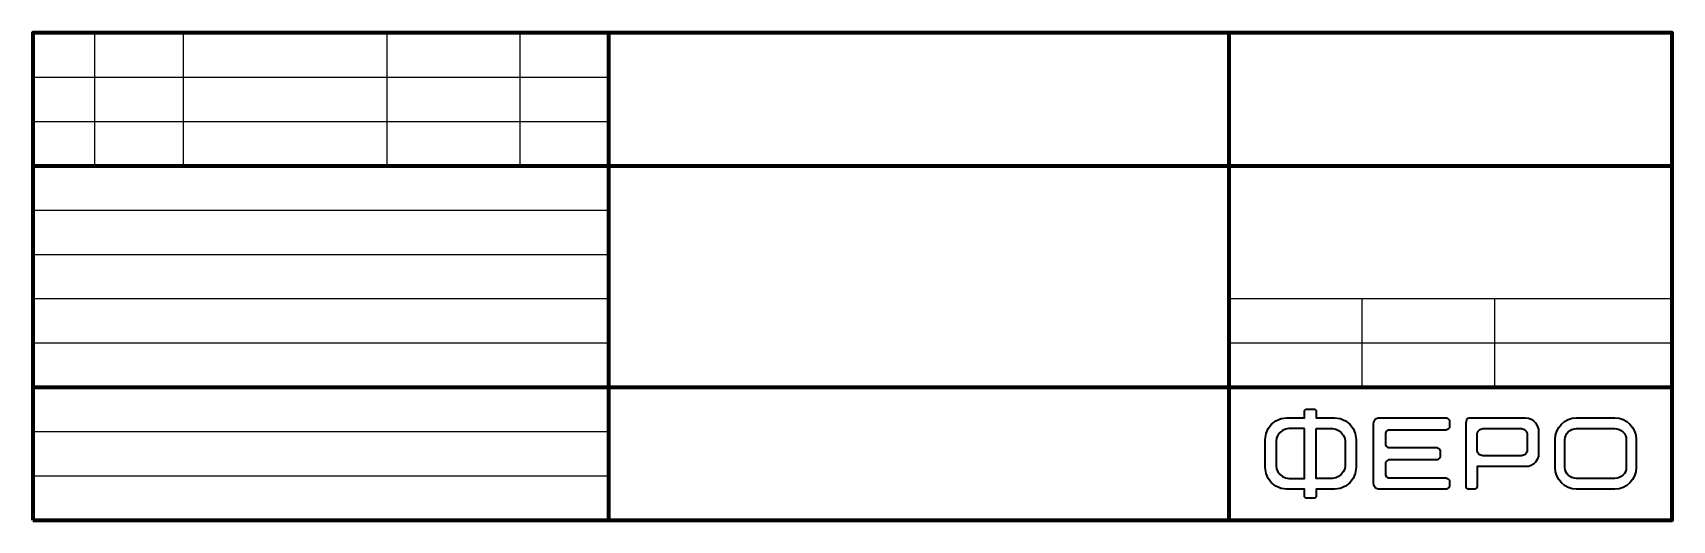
# Model space of a CAD drawing. Header units: metres. Extents: x 0 to 185, y 0 to 55.
import ezdxf

# ---------------------------------------------------------------- set-up
doc = ezdxf.new("R2010")
doc.units = ezdxf.units.M
for name, color, linetype, lineweight in [('LOGO_FERO', 1, 'Continuous', 35), ('STAMP_BORDER', 7, 'Continuous', 70), ('STAMP_GRID_HEAVY', 7, 'Continuous', 70), ('STAMP_GRID_THIN', 7, 'Continuous', 25)]:
    doc.layers.add(name, color=color, linetype=linetype, lineweight=lineweight)

msp = doc.modelspace()

# ---------------------------------------------------------------- linework, layer by layer
at = {"layer": 'LOGO_FERO'}
for points in [[(143.6636, 12.5235), (144.6829, 12.5235), (144.8358, 12.3705), (144.8358, 11.5545), (146.8745, 11.5545), (147.5336, 11.4688), (148.1204, 11.2258), (148.6138, 10.8469), (148.9925, 10.3532), (149.2353, 9.766), (149.321, 9.1065), (149.321, 5.9445), (149.2353, 5.285), (148.9925, 4.6978), (148.6138, 4.2041), (148.1204, 3.8252), (147.5336, 3.5822), (146.8745, 3.4965), (144.8358, 3.4965), (144.8358, 2.6295), (144.6829, 2.4765), (143.6636, 2.4765), (143.5106, 2.6295), (143.5106, 3.4965), (141.5229, 3.4965), (140.8639, 3.5822), (140.277, 3.8252), (139.7836, 4.2041), (139.4049, 4.6978), (139.1621, 5.285), (139.0765, 5.9445), (139.0765, 9.1065), (139.1621, 9.766), (139.4049, 10.3532), (139.7836, 10.8469), (140.277, 11.2258), (140.8639, 11.4688), (141.5229, 11.5545), (143.5106, 11.5545), (143.5106, 12.3705), (143.6636, 12.5235)], [(152.0223, 11.5545), (159.4636, 11.5545), (159.5469, 11.5422), (159.6372, 11.5073), (159.7248, 11.4525), (159.7996, 11.3807), (159.8517, 11.2948), (159.8713, 11.1975), (159.8713, 10.5345), (159.8517, 10.4372), (159.7996, 10.3513), (159.7248, 10.2795), (159.6372, 10.2247), (159.5469, 10.1898), (159.4636, 10.1775), (153.1436, 10.1775), (152.9996, 10.161), (152.8755, 10.1133), (152.774, 10.0372), (152.6981, 9.9357), (152.6504, 9.8115), (152.6339, 9.6675), (152.6339, 8.6475), (152.6504, 8.5072), (152.6981, 8.3925), (152.774, 8.3032), (152.8755, 8.2395), (152.9996, 8.2012), (153.1436, 8.1885), (158.4442, 8.1885), (158.5237, 8.1762), (158.6047, 8.1413), (158.6799, 8.0865), (158.7425, 8.0147), (158.7852, 7.9288), (158.801, 7.8315), (158.801, 7.1685), (158.7852, 7.0712), (158.7425, 6.9853), (158.6799, 6.9135), (158.6047, 6.8587), (158.5237, 6.8238), (158.4442, 6.8115), (153.1436, 6.8115), (152.9996, 6.795), (152.8755, 6.7473), (152.774, 6.6713), (152.6981, 6.5697), (152.6504, 6.4455), (152.6339, 6.3015), (152.6339, 5.2815), (152.6504, 5.1375), (152.6981, 5.0133), (152.774, 4.9118), (152.8755, 4.8357), (152.9996, 4.788), (153.1436, 4.7715), (159.4636, 4.7715), (159.5469, 4.7592), (159.6372, 4.7243), (159.7248, 4.6695), (159.7996, 4.5977), (159.8517, 4.5118), (159.8713, 4.4145), (159.8713, 3.8535), (159.8517, 3.7562), (159.7996, 3.6703), (159.7248, 3.5985), (159.6372, 3.5437), (159.5469, 3.5088), (159.4636, 3.4965), (152.0223, 3.4965), (151.8101, 3.5175), (151.6334, 3.5796), (151.4935, 3.6814), (151.3918, 3.8214), (151.3297, 3.9982), (151.3087, 4.2105), (151.3087, 10.8405), (151.3297, 11.0528), (151.3918, 11.2296), (151.4935, 11.3696), (151.6334, 11.4714), (151.8101, 11.5335), (152.0223, 11.5545)], [(162.2158, 11.5545), (168.4339, 11.5545), (168.7734, 11.5167), (169.0776, 11.4053), (169.3449, 11.223), (169.5741, 10.9727), (169.7635, 10.6573), (169.912, 10.2795), (169.912, 7.2195), (169.7635, 6.8493), (169.5741, 6.5527), (169.3449, 6.327), (169.0776, 6.1693), (168.7734, 6.0767), (168.4339, 6.0465), (162.9803, 6.0465), (162.9803, 3.8025), (162.9638, 3.6913), (162.9162, 3.6098), (162.8402, 3.5539), (162.7387, 3.5192), (162.6146, 3.5015), (162.4707, 3.4965), (162.0629, 3.4965), (161.9518, 3.5052), (161.8704, 3.5324), (161.8145, 3.5794), (161.7798, 3.6476), (161.7621, 3.7385), (161.7571, 3.8535), (161.7571, 10.9935), (161.7699, 11.1767), (161.8081, 11.3203), (161.8718, 11.427), (161.961, 11.4997), (162.0757, 11.5413), (162.2158, 11.5545)], [(180.9235, 5.9445), (180.8777, 5.4669), (180.742, 5.0077), (180.5216, 4.5845), (180.2249, 4.2135), (179.8635, 3.9091), (179.4511, 3.6828), (179.0036, 3.5435), (178.5383, 3.4965), (174.1805, 3.4965), (173.7152, 3.5435), (173.2677, 3.6828), (172.8553, 3.9091), (172.4939, 4.2135), (172.1972, 4.5845), (171.9768, 5.0077), (171.8411, 5.4669), (171.7952, 5.9445), (171.7952, 9.1065), (171.8411, 9.5841), (171.9768, 10.0433), (172.1972, 10.4665), (172.4939, 10.8375), (172.8553, 11.1419), (173.2677, 11.3682), (173.7152, 11.5075), (174.1805, 11.5545), (178.5383, 11.5545), (179.0036, 11.5075), (179.4511, 11.3682), (179.8635, 11.1419), (180.2249, 10.8375), (180.5216, 10.4665), (180.742, 10.0433), (180.8777, 9.5841), (180.9235, 9.1065)], [(143.5106, 10.3305), (141.7268, 10.3305), (141.3733, 10.2743), (141.0397, 10.1189), (140.7456, 9.8842), (140.5111, 9.5901), (140.3558, 9.2562), (140.2997, 8.9025), (140.2997, 6.1485), (140.3558, 5.7948), (140.5111, 5.4609), (140.7456, 5.1667), (141.0397, 4.9321), (141.3733, 4.7767), (141.7268, 4.7205), (143.5106, 4.7205)], [(144.8358, 10.3305), (146.6707, 10.3305), (147.0241, 10.2743), (147.3578, 10.1189), (147.6518, 9.8842), (147.8863, 9.5901), (148.0416, 9.2562), (148.0977, 8.9025), (148.0977, 6.1485), (148.0416, 5.7948), (147.8863, 5.4609), (147.6518, 5.1667), (147.3578, 4.9321), (147.0241, 4.7767), (146.6707, 4.7205), (144.8358, 4.7205)], [(168.6378, 7.9335), (168.625, 7.8042), (168.5873, 7.6798), (168.5261, 7.5652), (168.4437, 7.4647), (168.3433, 7.3822), (168.2287, 7.321), (168.1044, 7.2832), (167.9752, 7.2705), (163.6429, 7.2705), (163.5137, 7.2832), (163.3894, 7.321), (163.2748, 7.3822), (163.1744, 7.4647), (163.092, 7.5652), (163.0308, 7.6798), (162.9931, 7.8042), (162.9803, 7.9335), (162.9803, 9.6675), (162.9931, 9.7968), (163.0308, 9.9212), (163.092, 10.0358), (163.1744, 10.1363), (163.2748, 10.2188), (163.3894, 10.28), (163.5137, 10.3178), (163.6429, 10.3305), (167.9752, 10.3305), (168.1044, 10.3178), (168.2287, 10.28), (168.3433, 10.2188), (168.4437, 10.1363), (168.5261, 10.0358), (168.5873, 9.9212), (168.625, 9.7968), (168.6378, 9.6675)], [(179.8226, 5.9445), (179.798, 5.7057), (179.7249, 5.4761), (179.6062, 5.2645), (179.4465, 5.079), (179.2518, 4.9268), (179.0298, 4.8137), (178.7888, 4.744), (178.5383, 4.7205), (174.1805, 4.7205), (173.9299, 4.744), (173.689, 4.8137), (173.4669, 4.9268), (173.2723, 5.079), (173.1126, 5.2645), (172.9939, 5.4761), (172.9208, 5.7057), (172.8961, 5.9445), (172.8961, 9.1065), (172.9208, 9.3453), (172.9939, 9.5749), (173.1126, 9.7865), (173.2723, 9.972), (173.4669, 10.1242), (173.689, 10.2373), (173.9299, 10.307), (174.1805, 10.3305), (178.5383, 10.3305), (178.7888, 10.307), (179.0298, 10.2373), (179.2518, 10.1242), (179.4465, 9.972), (179.6062, 9.7865), (179.7249, 9.5749), (179.798, 9.3453), (179.8226, 9.1065)]]:
    msp.add_lwpolyline(points, close=True, dxfattribs=at)
at = {"layer": 'STAMP_BORDER'}
msp.add_lwpolyline([(0, 0), (185, 0), (185, 55), (0, 55)], close=True, dxfattribs=at)
at = {"layer": 'STAMP_GRID_HEAVY'}
for p, q in [((65, 0), (65, 55)), ((135, 0), (135, 55)), ((0, 40), (185, 40)), ((0, 15), (185, 15))]:
    msp.add_line(p, q, dxfattribs=at)
at = {"layer": 'STAMP_GRID_THIN'}
for p, q in [((7, 40), (7, 55)), ((17, 40), (17, 55)), ((40, 40), (40, 55)), ((55, 40), (55, 55)), ((0, 50), (65, 50)), ((0, 45), (65, 45)), ((0, 35), (65, 35)), ((0, 30), (65, 30)), ((0, 25), (65, 25)), ((135, 25), (185, 25)), ((150, 15), (150, 25)), ((165, 15), (165, 25)), ((0, 20), (65, 20)), ((135, 20), (185, 20)), ((150, 20), (185, 20)), ((0, 10), (65, 10)), ((0, 5), (65, 5))]:
    msp.add_line(p, q, dxfattribs=at)

doc.saveas('drawing.dxf')
